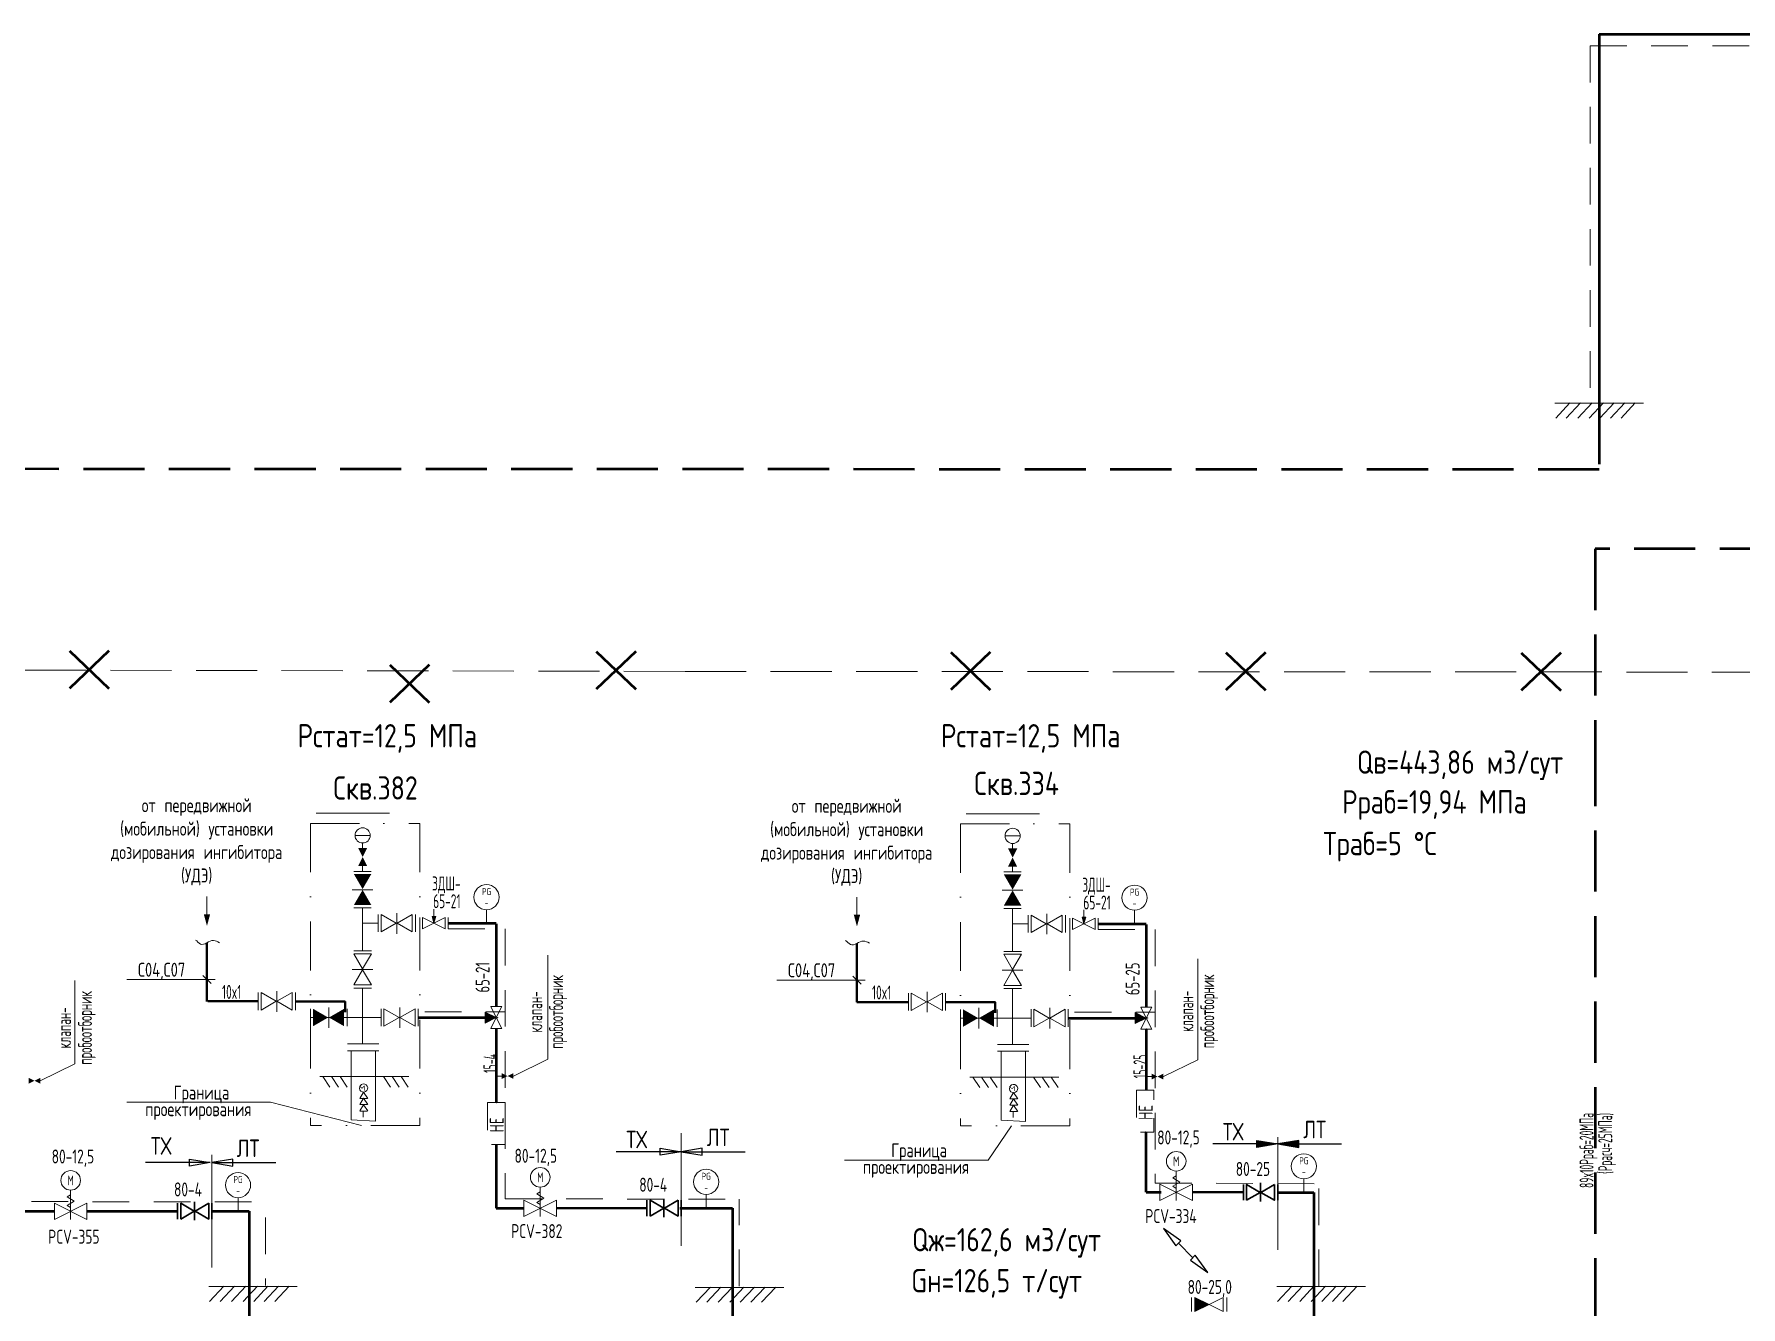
# Model space of a CAD drawing. Header units: millimetres. Extents: x -120 to 14947, y -15715 to 12770.
# Drawn here: x 875.1 to 1241.3, y -948.8 to -675.6 of the extents above; entities that cross this region are included whole.
import ezdxf
from ezdxf.enums import TextEntityAlignment as Align

# ---------------------------------------------------------------- set-up
doc = ezdxf.new("R2010")
doc.units = ezdxf.units.MM
for name, pattern in [('DGN Style 2', [13.114504, 7.868702, -5.245802]), ('DGN Style 3', [18.360306, 13.114504, -5.245802]), ('DGN Style 4', [20.996321, 10.491603, -5.245802, 0.013115, -5.245802])]:
    doc.linetypes.add(name, pattern=pattern)
for name, color, linetype, lineweight in [('Tehnolog', 7, 'Continuous', 0), ('Text', 7, 'Continuous', 18), ('TO-info', 7, 'Continuous', 13), ('TO_oil', 22, 'Continuous', 30), ('TO_water', 92, 'Continuous', 30), ('TO_КИПиА', 1, 'Continuous', 25), ('Слой 1', 1, 'Continuous', 0), ('Слой 10', 7, 'Continuous', 0), ('Существующее', 8, 'Continuous', 30), ('ТХ_С_ДРЕНАЖ_035', 24, 'Continuous', 30)]:
    doc.layers.add(name, color=color, linetype=linetype, lineweight=lineweight)
doc.layers.add('To_dim', color=7, linetype='Continuous')
doc.styles.add('GOST 2.304', font='CS_Gost2304.shx')
doc.styles.add('Style-txt', font='txt.shx')
doc.linetypes.add('GOST2.303 8', pattern='A,40,[2,GOST 2.303-68.shx,S=1,R=0,X=0,Y=0],-8', length=48)

# ---------------------------------------------------------------- blocks, each defined once
blk = doc.blocks.new('BALLO_1')
at = {"layer": 'Tehnolog', "color": 52, "linetype": 'Continuous', "lineweight": 0, "extrusion": (0, 0, -1)}
blk.add_solid([(3.32, -1.66), (-3.32, 1.66), (3.32, 1.66), (-3.32, -1.66)], dxfattribs=at)
blk.add_solid([(3.32, -1.66), (-3.32, 1.66), (3.32, 1.66), (-3.32, -1.66)], dxfattribs=at)
blk = doc.blocks.new('*U83')
at = {"layer": 'Tehnolog', "color": 7, "linetype": 'Continuous', "lineweight": 13}
for p, q in [((-0.59, 0, 0), (-1.78, -2.37, 0)), ((0.59, -2.37, 0), (-1.78, -2.37, 0)), ((0.59, -2.37, 0), (-0.59, 0, 0))]:
    blk.add_line(p, q, dxfattribs=at)
at = {"layer": 'Tehnolog', "color": 7, "linetype": 'Continuous', "lineweight": 0}
for p in [(-0.59, 2.37, 0), (-0.92, 0, 0)]:
    blk.add_point(p, dxfattribs=at)
at = {"layer": 'Tehnolog', "color": 7, "linetype": 'Continuous', "lineweight": 13, "extrusion": (0, 0, -1)}
blk.add_solid([(-1.78, 1.18, 0), (-1.78, -1.19, 0), (0.59, 0, 0)], dxfattribs=at)
at = {"layer": 'Tehnolog', "color": 7, "linetype": 'Continuous', "lineweight": 13}
for points in [[(0.59, 2.37, 0), (-1.78, 2.37, 0), (-0.59, 0, 0)], [(1.78, 1.18, 0), (1.78, -1.19, 0), (-0.59, 0, 0)]]:
    blk.add_3dface(points, dxfattribs=at)
blk = doc.blocks.new('*U82')
at = {"layer": 'Tehnolog', "linetype": 'Continuous', "lineweight": 0, "extrusion": (0, 0, -1)}
blk.add_hatch(color=256, dxfattribs=at).paths.add_polyline_path([(0, -1.12), (0.48, 0.68), (-0.48, 0.68), (-0.48, 0.68)])
at = {"layer": 'Tehnolog', "color": 7, "linetype": 'Continuous', "lineweight": 13}
for p, q in [((-3.75, -2.62, 0), (-3.75, 0.38, 0)), ((-3, -2.62, 0), (-3, 0.38, 0)), ((-3, 0.38, 0), (0, -1.12, 0)), ((3.75, 0.38, 0), (3.75, -2.62, 0)), ((0, -1.12, 0), (-3, -2.62, 0))]:
    blk.add_line(p, q, dxfattribs=at)
at = {"layer": 'Tehnolog', "color": 7, "linetype": 'Continuous', "lineweight": 0}
blk.add_line((0, -1.12, 0), (0, 2.61, 0), dxfattribs=at)
blk.add_3dface([(0, -1.12, 0), (-0.48, 0.68, 0), (0.48, 0.68, 0)], dxfattribs=at)
at = {"layer": 'Tehnolog', "color": 7, "linetype": 'Continuous', "lineweight": 13}
blk.add_3dface([(3, -2.62, 0), (3, 0.38, 0), (0, -1.12, 0)], dxfattribs=at)
blk = doc.blocks.new('BALLO_2')
at = {"layer": 'Tehnolog', "color": 7, "linetype": 'Continuous', "lineweight": 0}
blk.add_solid([(-3.32, -1.66), (3.32, 1.66), (-3.32, 1.66), (3.32, -1.66)], dxfattribs=at)
blk.add_solid([(-3.32, -1.66), (3.32, 1.66), (-3.32, 1.66), (3.32, -1.66)], dxfattribs=at)
blk = doc.blocks.new('*U102')
at = {"layer": 'Tehnolog', "color": 7, "linetype": 'Continuous', "lineweight": 0}
for p, q in [((1.63, 3.05, 0), (-1.63, 3.05, 0)), ((0, 1.42, 0), (0, 0.36, 0)), ((0, -4.69, 0), (0, -3.55, 0))]:
    blk.add_line(p, q, dxfattribs=at)
blk.add_circle((0, 3.05, 0), 1.63, dxfattribs=at)
at = {"layer": 'Tehnolog', "color": 7, "linetype": 'Continuous', "lineweight": 0, "extrusion": (0, 0, -1), "xscale": 0.58905, "yscale": 0.58905, "zscale": 0.9, "rotation": 90.00000000000001}
blk.add_blockref('BALLO_2', (0, -1.6, 0), dxfattribs=at)
blk = doc.blocks.new('E1_8')
at = {"layer": 'Tehnolog', "lineweight": 0}
blk.add_3dface([(-4.7, -2.5), (-4.7, 2.5), (-0.37, 0)], dxfattribs=at)
blk = doc.blocks.new('E1_9')
at = {"layer": 'Tehnolog', "lineweight": 0}
blk.add_3dface([(-4.7, -2.5), (-4.7, 2.5), (-0.37, 0)], dxfattribs=at)
blk = doc.blocks.new('Z1_2')
at = {"layer": 'Tehnolog', "lineweight": 0}
blk.add_blockref('E1_9', (0.1, 0), dxfattribs=at)
at = {"layer": 'Tehnolog', "lineweight": 0, "rotation": 180}
blk.add_blockref('E1_8', (-0.4, 0), dxfattribs=at)
blk = doc.blocks.new('! Задв. (без подписи)')
at = {"layer": 'Tehnolog', "lineweight": 0, "extrusion": (0, 0, -1), "flags": 128}
blk.add_lwpolyline([(-4.4, 2.9), (-4.4, -3)], dxfattribs=at)
at = {"layer": 'Tehnolog', "lineweight": 0, "extrusion": (0, 0, -1)}
blk.add_blockref('Z1_2', (-4.3, 0), dxfattribs=at)
blk = doc.blocks.new('*U104')
at = {"layer": 'Tehnolog', "color": 7, "linetype": 'Continuous', "lineweight": 0}
for p, q in [((-3.99, 1.91, 0), (-3.99, -1.84, 0)), ((4, 1.91, 0), (4, -1.84, 0))]:
    blk.add_line(p, q, dxfattribs=at)
at = {"layer": 'Tehnolog', "lineweight": 0, "xscale": 0.75, "yscale": 0.75, "zscale": 0.75}
blk.add_blockref('! Задв. (без подписи)', (-3.3, 0.04, 0), dxfattribs=at)
blk = doc.blocks.new('E1_10')
at = {"layer": 'Tehnolog', "extrusion": (0, 0, -1)}
blk.add_solid([(4.7, -2.5), (4.7, 2.5), (0.37, 0)], dxfattribs=at)
blk = doc.blocks.new('E1_11')
at = {"layer": 'Tehnolog', "extrusion": (0, 0, -1)}
blk.add_solid([(4.7, -2.5), (4.7, 2.5), (0.37, 0)], dxfattribs=at)
blk = doc.blocks.new('Z1_3')
at = {"layer": 'Tehnolog'}
blk.add_blockref('E1_11', (0.1, 0), dxfattribs=at)
at = {"layer": 'Tehnolog', "rotation": 180}
blk.add_blockref('E1_10', (-0.4, 0), dxfattribs=at)
blk = doc.blocks.new('! Задв. (без подписи)_1')
at = {"layer": 'Tehnolog', "extrusion": (0, 0, -1), "flags": 128}
blk.add_lwpolyline([(-4.4, 2.9), (-4.4, -3)], dxfattribs=at)
at = {"layer": 'Tehnolog', "extrusion": (0, 0, -1)}
blk.add_blockref('Z1_3', (-4.3, 0), dxfattribs=at)
blk = doc.blocks.new('*U109')
at = {"layer": 'Tehnolog', "color": 7, "linetype": 'Continuous', "lineweight": 0}
for p, q in [((-3.92, 1.91, 0), (-3.92, -1.84, 0)), ((3.92, 1.91, 0), (3.92, -1.84, 0))]:
    blk.add_line(p, q, dxfattribs=at)
at = {"layer": 'Tehnolog', "xscale": 0.75, "yscale": 0.75, "zscale": 0.75}
blk.add_blockref('! Задв. (без подписи)_1', (-3.3, 0.04, 0), dxfattribs=at)
blk = doc.blocks.new('ARR')
at = {"layer": 'Tehnolog', "color": 7, "linetype": 'Continuous', "lineweight": 0}
blk.add_line((10.98, 0), (4.4, 0), dxfattribs=at)
blk.add_line((10.98, 0), (4.4, 0), dxfattribs=at)
blk.add_solid([(4.4, -0.75), (0, 0), (4.4, 0.75)], dxfattribs=at)
blk.add_solid([(4.4, -0.75), (0, 0), (4.4, 0.75)], dxfattribs=at)
blk = doc.blocks.new('E1_6')
at = {"layer": 'Tehnolog', "linetype": 'Continuous', "lineweight": 30}
blk.add_3dface([(-4.7, -2.5), (-4.7, 2.5), (-0.37, 0)], dxfattribs=at)
blk = doc.blocks.new('E1_7')
at = {"layer": 'Tehnolog', "linetype": 'Continuous', "lineweight": 30}
blk.add_3dface([(-4.7, -2.5), (-4.7, 2.5), (-0.37, 0)], dxfattribs=at)
blk = doc.blocks.new('Z1_1')
at = {"layer": 'Tehnolog', "linetype": 'Continuous', "lineweight": 30}
blk.add_blockref('E1_7', (0.1, 0), dxfattribs=at)
at = {"layer": 'Tehnolog', "linetype": 'Continuous', "lineweight": 30, "rotation": 180}
blk.add_blockref('E1_6', (-0.4, 0), dxfattribs=at)
blk = doc.blocks.new('AT1_1')
at = {"layer": 'Tehnolog', "linetype": 'Continuous', "lineweight": 30, "flags": 128}
blk.add_lwpolyline([(0, 2.9), (0, -3)], dxfattribs=at)
at = {"layer": 'Tehnolog', "linetype": 'Continuous', "lineweight": 30}
blk.add_blockref('Z1_1', (0.1, 0), dxfattribs=at)
blk = doc.blocks.new('Y1_1')
at = {"layer": 'Tehnolog', "linetype": 'Continuous', "lineweight": 30}
blk.add_blockref('AT1_1', (15, 6.5), dxfattribs=at)
blk = doc.blocks.new('*U138')
at = {"layer": 'Tehnolog', "color": 7, "linetype": 'Continuous', "lineweight": 30}
for p, q in [((-2.72, 1.23, 0), (-2.72, -1.27, 0)), ((2.73, 1.23, 0), (2.73, -1.27, 0))]:
    blk.add_line(p, q, dxfattribs=at)
at = {"layer": 'Tehnolog', "linetype": 'Continuous', "lineweight": 30, "xscale": 0.5, "yscale": 0.5, "zscale": 0.5, "rotation": 179.9999999999999}
blk.add_blockref('Y1_1', (7.47, 3.23, 0), dxfattribs=at)
blk = doc.blocks.new('*U132')
at = {"color": 0, "lineweight": -2}
blk.add_circle((0, 0), 4.5, dxfattribs=at)
at = {"style": 'GOST 2.304', "width": 0.8}
for tag, p in [('ВЕРХНЯЯ_ФУНКЦИЯ', (-5, 8)), ('ВЕРХНИЙ_ИНДЕКС', (5.5, 4.5)), ('СРЕДНЯЯ_ФУНКЦИЯ', (5.5, 0)), ('НИЖНИЙ_ИНДЕКС', (5.5, -4.5))]:
    blk.add_attdef(tag, text='', height=2.5, dxfattribs=at).set_placement(p, align=Align.MIDDLE_LEFT)
for tag, p in [('НАИМЕНОВАНИЕ', (0, 2)), ('ПОЗИЦИЯ', (0, -2))]:
    blk.add_attdef(tag, text='', height=2.5, dxfattribs=at).set_placement(p, align=Align.MIDDLE_CENTER)
blk = doc.blocks.new('A$C69717E5E')
at = {"color": 0, "linetype": 'ByBlock', "lineweight": -2}
for p, q in [((3.5, 3.5), (3.5, 6.3)), ((0, 3.5), (7, 0)), ((7, 3.5), (0, 0)), ((0, 0), (0, 3.5)), ((3.5, 0), (3.5, 3.5)), ((7, 0), (7, 3.5))]:
    blk.add_line(p, q, dxfattribs=at)
blk.add_circle((3.5, 8.4), 2.1, dxfattribs=at)
at = {"layer": 'TO_КИПиА', "color": 7, "lineweight": 9, "ltscale": 10}
for p, q in [((3.5, 5.28), (2.74, 4.84)), ((2.74, 4.84), (4.26, 3.91)), ((4.26, 3.91), (2.74, 3.03)), ((2.74, 3.03), (3.5, 2.57))]:
    blk.add_line(p, q, dxfattribs=at)
at = {"color": 0, "style": 'GOST 2.304', "width": 0.8}
blk.add_text('М', height=2.1, dxfattribs=at).set_placement((3.5, 8.4), align=Align.MIDDLE_CENTER)
blk = doc.blocks.new('*U86')
at = {"layer": 'Tehnolog', "color": 7, "linetype": 'Continuous', "lineweight": 13}
for p, q in [((1.5, 3.75, 0), (-1.5, 3.75, 0)), ((1.5, -3.75, 0), (-1.5, -3.75, 0))]:
    blk.add_line(p, q, dxfattribs=at)
at = {"layer": 'Tehnolog', "color": 7, "linetype": 'Continuous', "lineweight": 13, "extrusion": (0, 0, -1), "elevation": 0, "flags": 128}
blk.add_lwpolyline([(-1.5, -3), (1.5, -3), (0, 0), (-1.5, 3), (1.5, 3), (0, 0), (-1.5, -3)], close=True, dxfattribs=at)
at = {"layer": 'Tehnolog', "color": 7, "linetype": 'Continuous', "lineweight": 30, "extrusion": (0, 0, -1)}
blk.add_solid([(1.5, 3, 0), (-1.5, 3, 0), (0, 0, 0)], dxfattribs=at)
at = {"layer": 'Tehnolog', "color": 7, "linetype": 'Continuous', "lineweight": 13}
blk.add_3dface([(1.5, -3, 0), (-1.5, -3, 0), (0, 0, 0)], dxfattribs=at)
blk = doc.blocks.new('OBOZN')
at = {"layer": 'Tehnolog', "color": 7, "linetype": 'DGN Style 2', "lineweight": 0}
for p in [(-6, 0), (6, 0)]:
    blk.add_point(p, dxfattribs=at)
blk.add_3dface([(-6, -2.5), (6, -2.5), (6, 2.5), (-6, 2.5)], dxfattribs=at)

msp = doc.modelspace()

# ---------------------------------------------------------------- hatches: boundary and pattern name
at = {"layer": 'TO-info', "lineweight": 25}
for points in [[(1137.4, -913.07), (1137.4, -913.82), (1141.9, -913.82)], [(1141.9, -913.82), (1137.4, -913.82), (1137.4, -914.58)], [(1146.41, -913.07), (1141.9, -913.82), (1146.41, -913.82)], [(1146.41, -913.82), (1141.9, -913.82), (1146.41, -914.58)]]:
    msp.add_hatch(color=256, dxfattribs=at).paths.add_polyline_path(points)

# ---------------------------------------------------------------- linework, layer by layer
at = {"layer": 'Tehnolog', "lineweight": 9}
for p, q in [((951.3, -842.84), (935.62, -842.84)), ((1090.77, -842.95), (1075.09, -842.95)), ((945.55, -872.38), (945.55, -863.17)), ((1085.02, -872.49), (1085.02, -863.28)), ((948.9, -866.46), (945.55, -866.46)), ((1088.37, -866.57), (1085.02, -866.57)), ((945.55, -892.34), (945.55, -880.37)), ((1085.02, -892.45), (1085.02, -880.48)), ((934.37, -886.69), (949.52, -886.69)), ((1073.84, -886.81), (1088.99, -886.81))]:
    msp.add_line(p, q, dxfattribs=at)
at = {"layer": 'Tehnolog', "color": 6, "linetype": 'Continuous', "lineweight": 40}
for p, q in [((912.16, -870.65), (912.16, -883.25)), ((1051.63, -870.77), (1051.63, -883.36)), ((912.31, -883.21), (923.14, -883.21)), ((1051.63, -883.36), (1062.67, -883.36))]:
    msp.add_line(p, q, dxfattribs=at)
at = {"layer": 'Tehnolog', "color": 52, "linetype": 'Continuous', "lineweight": 9}
for p, q in [((974.24, -899.26), (975.42, -899.26)), ((1113.71, -899.37), (1114.89, -899.37))]:
    msp.add_line(p, q, dxfattribs=at)
at = {"layer": 'Tehnolog', "color": 7, "linetype": 'Continuous', "lineweight": 9}
for p, q in [((945.29, -909.85), (925.79, -904.9)), ((945.7, -906.77), (945.7, -908.07)), ((1085.17, -906.88), (1085.17, -908.19)), ((1084.76, -909.97), (1079.78, -917.29))]:
    msp.add_line(p, q, dxfattribs=at)
at = {"layer": 'Tehnolog', "linetype": 'DGN Style 4', "lineweight": 9, "flags": 128}
for points in [[(934.37, -845.01), (934.37, -909.85)], [(934.37, -845.01), (957.81, -845.01)], [(957.81, -845.01), (957.81, -909.85)], [(1073.84, -845.12), (1073.84, -909.97)], [(1073.84, -845.12), (1097.28, -845.12)], [(1097.28, -845.12), (1097.28, -909.97)], [(957.81, -909.85), (934.37, -909.85)], [(1097.28, -909.97), (1073.84, -909.97)]]:
    msp.add_lwpolyline(points, dxfattribs=at)
at = {"layer": 'Tehnolog', "color": 7, "linetype": 'Continuous', "lineweight": 9, "flags": 128}
for points in [[(985.3, -873.29), (985.3, -895.65), (977.91, -899.26)], [(1124.77, -874.07), (1124.77, -895.76), (1117.38, -899.37)], [(945.78, -904.06), (944.96, -904.06), (946.61, -904.06)], [(944.98, -904.06), (945.77, -902.71), (946.64, -904.06)], [(944.98, -905.38), (945.77, -904.03), (946.64, -905.38)], [(1085.25, -904.18), (1084.43, -904.18), (1086.08, -904.18)], [(1084.45, -904.18), (1085.24, -902.82), (1086.11, -904.18)], [(1084.45, -905.5), (1085.24, -904.14), (1086.11, -905.5)], [(945.78, -905.38), (944.96, -905.38), (946.61, -905.38)], [(945.78, -906.77), (944.96, -906.77), (946.61, -906.77)], [(944.98, -906.76), (945.77, -905.41), (946.64, -906.76)], [(1085.25, -905.5), (1084.43, -905.5), (1086.08, -905.5)], [(1085.25, -906.88), (1084.43, -906.88), (1086.08, -906.88)], [(1084.45, -906.88), (1085.24, -905.52), (1086.11, -906.88)]]:
    msp.add_lwpolyline(points, dxfattribs=at)
at = {"layer": 'Tehnolog', "color": 7, "linetype": 'Continuous', "lineweight": 9, "elevation": 7.04, "flags": 128}
msp.add_lwpolyline([(883.78, -878.76), (883.78, -896.65), (876.39, -900.26)], dxfattribs=at)
at = {"layer": 'Tehnolog', "color": 6, "linetype": 'Continuous', "lineweight": 40, "flags": 128}
for points in [[(941.81, -885.54), (941.81, -883.26), (931.13, -883.25)], [(1081.28, -885.66), (1081.28, -883.37), (1070.66, -883.37)]]:
    msp.add_lwpolyline(points, dxfattribs=at)
at = {"layer": 'Tehnolog', "lineweight": 9, "flags": 128}
for points in [[(945.7, -892.34), (949.07, -892.34), (942.32, -892.34)], [(1085.17, -892.45), (1088.54, -892.45), (1081.79, -892.45)], [(942.32, -893.84), (949.07, -893.84)], [(945.7, -893.84), (948.32, -893.84), (948.32, -908.91), (943.07, -908.64), (943.07, -893.84)], [(1081.79, -893.95), (1088.54, -893.95)], [(1085.17, -893.95), (1087.79, -893.95), (1087.79, -909.03), (1082.54, -908.76), (1082.54, -893.95)], [(948.32, -899.36), (955.47, -899.36), (936.38, -899.36)], [(938.5, -901.61), (937, -899.36)], [(940.38, -901.61), (938.88, -899.36)], [(942.25, -901.61), (940.75, -899.36)], [(951.55, -901.61), (950.05, -899.36)], [(953.42, -901.61), (951.92, -899.36)], [(955.3, -901.61), (953.8, -899.36)], [(1087.79, -899.47), (1094.94, -899.47), (1075.85, -899.47)], [(1077.97, -901.72), (1076.47, -899.47)], [(1079.85, -901.72), (1078.35, -899.47)], [(1081.72, -901.72), (1080.22, -899.47)], [(1091.02, -901.72), (1089.52, -899.47)], [(1092.89, -901.72), (1091.39, -899.47)], [(1094.77, -901.72), (1093.27, -899.47)]]:
    msp.add_lwpolyline(points, dxfattribs=at)
at = {"layer": 'Tehnolog', "color": 7, "linetype": 'Continuous', "lineweight": 9, "extrusion": (0, 0, -1)}
for centre in [(945.77, -901.82), (1085.24, -901.94)]:
    msp.add_ellipse(centre, major_axis=(0.087, -0.885), ratio=0.996849, dxfattribs=at)
at = {"layer": 'Tehnolog', "color": 7, "linetype": 'Continuous', "lineweight": 9}
for points in [[(909.69, -870.05), (910.08, -870.28), (910.32, -870.69), (910.74, -870.91), (911.64, -871.37), (912.63, -870.04), (913.56, -870.17), (913.99, -870.23), (914.42, -870.3), (914.82, -870.63)], [(1049.16, -870.16), (1049.55, -870.39), (1049.79, -870.81), (1050.21, -871.02), (1051.11, -871.49), (1052.1, -870.15), (1053.03, -870.28), (1053.46, -870.34), (1053.89, -870.42), (1054.29, -870.74)]]:
    msp.add_open_spline(points, degree=3, knots=[0, 0, 0, 0, 0.242175, 0.242175, 0.242175, 0.762363, 0.762363, 0.762363, 1, 1, 1, 1], dxfattribs=at)
at = {"layer": 'TO-info', "lineweight": 25}
for p, q in [((1117.4, -931.97), (1120.05, -935.69)), ((1121.12, -934.62), (1117.4, -931.97)), ((1120.05, -935.69), (1121.12, -934.62)), ((1123.7, -938.27), (1120.59, -935.15)), ((1124.23, -937.74), (1123.17, -938.8)), ((1123.17, -938.8), (1126.89, -941.46)), ((1126.89, -941.46), (1124.23, -937.74))]:
    msp.add_line(p, q, dxfattribs=at)
for points, elevation in [([(1013.92, -915.51), (1009.41, -916.27), (1009.41, -914.76), (1013.92, -915.51), (999.98, -915.51)], -3.28), ([(1013.92, -915.51), (1018.42, -916.27), (1018.42, -914.76), (1013.92, -915.51), (1027.62, -915.51)], -3.28), ([(1141.9, -913.82), (1137.4, -914.58), (1137.4, -913.07), (1141.9, -913.82), (1127.96, -913.82)], -5.42), ([(1141.9, -913.82), (1146.41, -914.58), (1146.41, -913.07), (1141.9, -913.82), (1155.6, -913.82)], -5.42), ([(912.88, -917.85), (908.38, -918.61), (908.38, -917.1), (912.88, -917.85), (898.94, -917.85)], -3.7), ([(913.21, -917.85), (917.71, -918.6), (917.71, -917.1), (913.21, -917.85), (926.91, -917.85)], 1.9)]:
    msp.add_lwpolyline(points, dxfattribs=dict(at, elevation=elevation))
at = {"layer": 'To_dim', "color": 0, "lineweight": 13}
for p, q in [((1201.39, -754.8, 1.44), (1220.4, -754.8, 1.44)), ((1204.62, -754.73, 1.44), (1201.56, -757.98, 0.04)), ((1206.89, -754.73, 1.44), (1203.83, -757.98, 0.04)), ((1209.36, -754.73, 1.44), (1206.3, -757.98, 0.04)), ((1211.82, -754.73, 1.44), (1208.76, -757.98, 0.04)), ((1214.1, -754.73, 1.44), (1211.04, -757.98, 0.04)), ((1216.37, -754.73, 1.44), (1213.31, -757.98, 0.04)), ((1218.64, -754.73, 1.44), (1215.58, -757.98, 0.04)), ((912.53, -944.47, 1.9), (931.54, -944.47, 1.9)), ((915.76, -944.4, 1.9), (912.7, -947.65, 0.5)), ((918.03, -944.4, 1.9), (914.97, -947.65, 0.5)), ((920.5, -944.4, 1.9), (917.44, -947.65, 0.5)), ((922.97, -944.4, 1.9), (919.91, -947.65, 0.5)), ((925.24, -944.4, 1.9), (922.18, -947.65, 0.5)), ((927.51, -944.4, 1.9), (924.45, -947.65, 0.5)), ((929.78, -944.4, 1.9), (926.72, -947.65, 0.5)), ((1016.94, -944.63, -2.71), (1035.96, -944.63, -2.71)), ((1020.17, -944.56, -2.71), (1017.11, -947.81, -4.11)), ((1022.45, -944.56, -2.71), (1019.39, -947.81, -4.11)), ((1024.91, -944.56, -2.71), (1021.85, -947.81, -4.11)), ((1027.38, -944.56, -2.71), (1024.32, -947.81, -4.11)), ((1029.65, -944.56, -2.71), (1026.59, -947.81, -4.11)), ((1031.92, -944.56, -2.71), (1028.86, -947.81, -4.11)), ((1034.19, -944.56, -2.71), (1031.13, -947.81, -4.11)), ((1141.71, -944.47, -5.42), (1160.72, -944.47, -5.42)), ((1144.94, -944.4, -5.42), (1141.88, -947.65, -6.82)), ((1147.21, -944.4, -5.42), (1144.15, -947.65, -6.82)), ((1149.68, -944.4, -5.42), (1146.62, -947.65, -6.82)), ((1152.15, -944.4, -5.42), (1149.09, -947.65, -6.82)), ((1154.42, -944.4, -5.42), (1151.36, -947.65, -6.82)), ((1156.69, -944.4, -5.42), (1153.63, -947.65, -6.82)), ((1158.96, -944.4, -5.42), (1155.9, -947.65, -6.82))]:
    msp.add_line(p, q, dxfattribs=at)
at = {"layer": 'To_dim', "color": 30, "lineweight": 50}
for p, q in [((882.65, -807.96, 6.88), (891.13, -816.03, 6.88)), ((891.13, -807.96, 6.88), (882.65, -816.03, 6.88)), ((995.68, -808.14, 6.82), (1004.15, -816.21, 6.82)), ((1004.15, -808.14, 6.82), (995.68, -816.21, 6.82)), ((1071.76, -808.26, 6.79), (1080.23, -816.33, 6.79)), ((1080.23, -808.26, 6.79), (1071.76, -816.33, 6.79)), ((1130.81, -808.33, 5.42), (1139.28, -816.4, 5.42)), ((1139.28, -808.33, 5.42), (1130.81, -816.4, 5.42)), ((1194.16, -808.4, 3.56), (1202.63, -816.46, 3.56)), ((1202.63, -808.4, 3.56), (1194.16, -816.46, 3.56)), ((951.36, -810.98, 6.9), (959.84, -819.05, 6.9)), ((959.84, -810.98, 6.9), (951.36, -819.05, 6.9))]:
    msp.add_line(p, q, dxfattribs=at)
at = {"layer": 'TO_oil', "lineweight": 50}
for p, q in [((963.89, -866.46), (974.24, -866.46)), ((974.24, -866.6), (974.24, -884.33)), ((1103.36, -866.57), (1113.71, -866.57)), ((1113.71, -866.71), (1113.71, -884.44)), ((957.51, -886.7), (971.87, -886.7)), ((974.24, -889.21), (974.24, -904.95, -2.44)), ((1096.98, -886.81), (1111.34, -886.81)), ((1113.71, -889.32), (1113.71, -902.28, -2.01)), ((1113.71, -924.21, -5.42), (1113.71, -911.28, -2.01)), ((974.24, -913.95, -2.44), (974.24, -927.65, -5.96)), ((1113.71, -924.21, -5.42), (1116.92, -924.21, -2.44)), ((1123.63, -924.21, 0.54), (1134.55, -924.13, -5.42)), ((1141.9, -924.25, -5.42), (1149.68, -924.25, -5.42)), ((1149.68, -924.25, -5.42), (1149.68, -944.47, -5.42)), ((872.71, -928.3, 7.04), (879.41, -928.3, 6.61)), ((886.41, -928.3, 6.61), (905.85, -928.27, 1.9)), ((913.21, -928.27, 1.9), (921.22, -928.27, 1.9)), ((921.22, -928.27, 1.9), (921.22, -944.47, 1.9)), ((974.24, -927.65, -5.96), (980.17, -927.65, -4.16)), ((987.17, -927.65, -4.16), (1006.56, -927.57, -3.28)), ((1013.65, -927.59, -3.28), (1024.91, -927.59, -3.28)), ((1024.91, -927.59, -3.28), (1024.91, -944.63, -2.71))]:
    msp.add_line(p, q, dxfattribs=at)
at = {"layer": 'TO_water', "lineweight": 50, "ltscale": 100}
for p, q in [((1210.89, -675.56, -0.26), (1318.81, -675.56, 1.52)), ((1210.89, -675.57, -0.26), (1210.89, -754.8, 1.44))]:
    msp.add_line(p, q, dxfattribs=at)
at = {"layer": 'TO_КИПиА', "lineweight": 9}
for points in [[(972.16, -866.46), (972.16, -863.55)], [(1111.2, -866.57), (1111.2, -863.66)]]:
    msp.add_lwpolyline(points, dxfattribs=at)
for points, elevation in [([(1147.53, -924.25), (1147.53, -921.34)], -5.42), ([(918.84, -928.27), (918.84, -925.37)], 1.9), ([(1019.28, -927.59), (1019.28, -924.68)], -3.28)]:
    msp.add_lwpolyline(points, dxfattribs=dict(at, elevation=elevation))
at = {"layer": 'Слой 1', "color": 7, "linetype": 'DGN Style 2', "lineweight": 9}
for p, q in [((1208.96, -678.06, 0.73), (1314.54, -678.06, -1.2)), ((1208.96, -678.06, 0.73), (1208.96, -754.8, 1.44)), ((963.89, -867.67), (975.97, -867.67)), ((976.11, -867.67), (976.11, -925.6, -7.2)), ((1103.36, -867.78), (1115.44, -867.78)), ((1115.58, -867.78), (1115.58, -922.23, -9.34)), ((958.87, -885.44), (976.11, -885.44)), ((1098.34, -885.55), (1115.58, -885.55)), ((1115.61, -922.23, -9.34), (1150.75, -922.38, -0.04)), ((1150.75, -944.4, -0.4), (1150.75, -922.38, -0.04)), ((874.5, -926.22, 6.63), (925.65, -926.25, -0.55)), ((976.11, -925.6, -7.2), (1026.32, -925.72, -0.09)), ((1026.32, -944.4, -0.4), (1026.32, -925.72, -0.09)), ((924.75, -929.63, -6.79), (924.75, -944.2, -6.79))]:
    msp.add_line(p, q, dxfattribs=at)
at = {"layer": 'Слой 1', "color": 7, "lineweight": 9}
for p, q in [((913.94, -878.53), (894.93, -878.53)), ((911.26, -877.67), (913.04, -879.39)), ((1053.41, -878.65), (1034.4, -878.65)), ((1050.73, -877.78), (1052.51, -879.51))]:
    msp.add_line(p, q, dxfattribs=at)
at = {"layer": 'Слой 10', "color": 7, "linetype": 'Continuous', "lineweight": 9}
for p, q in [((925.79, -904.9), (894.96, -904.9)), ((1079.78, -917.29), (1048.95, -917.29))]:
    msp.add_line(p, q, dxfattribs=at)
at = {"layer": 'Существующее', "color": 1, "linetype": 'GOST2.303 8', "lineweight": 0, "ltscale": 0.1}
for p, q in [((1013.92, -911.5, -3.28), (1013.92, -935.72, -3.28)), ((1141.95, -912.37), (1141.95, -936.59)), ((913.21, -916.16, 1.9), (913.21, -940.38, 1.9))]:
    msp.add_line(p, q, dxfattribs=at)
at = {"layer": 'ТХ_С_ДРЕНАЖ_035', "color": 92, "linetype": 'DGN Style 3', "lineweight": 50}
for p, q in [((1210.89, -754.8, 1.44), (1210.89, -769.01, 1.44)), ((1210.89, -769.06, 1.44), (799.04, -768.9, 4.82)), ((1249.86, -786.06, 1.52), (1210.04, -786.1, 0.95)), ((1210.04, -786.1, 0.95), (1210.04, -828.19, 2.1)), ((1210.04, -828.19, 2.1), (1210.04, -953.35, -3.2))]:
    msp.add_line(p, q, dxfattribs=at)
at = {"layer": 'ТХ_С_ДРЕНАЖ_035', "color": 253, "linetype": 'DGN Style 3', "lineweight": 9}
for p, q in [((762.94, -811.87, 8.26), (1014.75, -812.38, 6.78)), ((1014.75, -812.38, 6.78), (1308.31, -812.57, 1.15))]:
    msp.add_line(p, q, dxfattribs=at)
at = {"layer": 'ТХ_С_ДРЕНАЖ_035', "linetype": 'DGN Style 3', "lineweight": 50}
for p, q in [((921.22, -944.47, 1.9), (921.22, -1037.76, 1.9)), ((1024.91, -944.63, -2.71), (1024.91, -1025.31)), ((1149.68, -944.4, -5.42), (1149.68, -1004.45, -5.42))]:
    msp.add_line(p, q, dxfattribs=at)

# ---------------------------------------------------------------- block references
at = {"layer": 'Tehnolog', "color": 7, "linetype": 'Continuous', "lineweight": 9, "extrusion": (0, 0, -1)}
for name, p in [('*U102', (-945.56, -850.64, 0)), ('*U102', (-1085.03, -850.75, 0)), ('*U104', (-952.9, -866.49, 0)), ('*U104', (-1092.37, -866.61, 0)), ('*U104', (-927.13, -883.25, 0)), ('*U104', (-1066.66, -883.36, 0)), ('*U104', (-953.51, -886.73, 0)), ('*U104', (-1092.98, -886.84, 0))]:
    msp.add_blockref(name, p, dxfattribs=at)
at = {"layer": 'Tehnolog', "lineweight": 9, "extrusion": (0, 0, -1), "rotation": 90}
for p in [(-945.51, -859.25, 0), (-1084.98, -859.36, 0)]:
    msp.add_blockref('*U109', p, dxfattribs=at)
at = {"layer": 'Tehnolog', "color": 7, "linetype": 'Continuous', "lineweight": 9, "extrusion": (0, 0, -1)}
for name, p, xscale, yscale, zscale, rotation in [('ARR', (-912.16, -867.04, 6.8), 0.5737499999999998, 0.9022722964488007, 0.675, 90.00000000000001), ('ARR', (-1051.63, -867.16, 6.8), 0.5737499999999998, 0.9022722964488007, 0.675, 90.00000000000001), ('*U86', (-1127.19, -948.31, -0.01), 1.0125, 1.0125, 1.0125, 270)]:
    msp.add_blockref(name, p, dxfattribs=dict(at, xscale=xscale, yscale=yscale, zscale=zscale, rotation=rotation))
at = {"layer": 'Tehnolog', "color": 7, "linetype": 'Continuous', "lineweight": 9, "xscale": 0.81, "yscale": 0.81, "zscale": 0.81}
for p in [(960.85, -865.55, 0), (1100.32, -865.67, 0)]:
    msp.add_blockref('*U82', p, dxfattribs=at)
at = {"layer": 'Tehnolog', "color": 7, "linetype": 'Continuous', "lineweight": 9, "extrusion": (0, 0, -1), "rotation": 90}
for p in [(-945.52, -876.37, 0), (-1084.99, -876.49, 0)]:
    msp.add_blockref('*U104', p, dxfattribs=at)
at = {"layer": 'Tehnolog', "lineweight": 9, "extrusion": (0, 0, -1)}
for p in [(-938.29, -886.73, 0), (-1077.76, -886.85, 0)]:
    msp.add_blockref('*U109', p, dxfattribs=at)
at = {"layer": 'Tehnolog', "color": 7, "linetype": 'Continuous', "lineweight": 9, "rotation": 180}
for p in [(973.64, -886.7, 0), (1113.11, -886.81, 0)]:
    msp.add_blockref('*U83', p, dxfattribs=at)
at = {"layer": 'Tehnolog', "color": 52, "linetype": 'Continuous', "lineweight": 9, "xscale": 0.375, "yscale": 0.375, "zscale": 0.75}
for p in [(875.14, -900.26, 7.04), (976.67, -899.26), (1116.14, -899.37)]:
    msp.add_blockref('BALLO_1', p, dxfattribs=at)
at = {"layer": 'Tehnolog', "color": 7, "linetype": 'DGN Style 2', "lineweight": 9, "xscale": 0.75, "yscale": 0.75, "zscale": 0.75, "rotation": 270}
for p in [(1113.47, -906.78, -2.01), (974.24, -909.46, -2.44)]:
    msp.add_blockref('OBOZN', p, dxfattribs=at)
at = {"layer": 'Tehnolog', "linetype": 'Continuous', "lineweight": 9, "xscale": 1.35, "yscale": 1.35, "zscale": 1.35}
for p in [(1138.22, -924.21, -5.41), (909.53, -928.24, 1.9), (1010.24, -927.59, -3.27)]:
    msp.add_blockref('*U138', p, dxfattribs=at)
at = {"layer": 'To_dim', "lineweight": 13}
for p in [(1116.63, -925.96, 0.54), (980.17, -929.4, -4.16), (879.41, -930.05, 6.61)]:
    msp.add_blockref('A$C69717E5E', p, dxfattribs=at)
at = {"layer": 'TO_КИПиА', "lineweight": 9}
ref = msp.add_blockref('*U132', (972.15, -860.85), dxfattribs=dict(at, xscale=-0.6, yscale=0.6, zscale=0.6))
ref.add_attrib('НАИМЕНОВАНИЕ', 'PG', dxfattribs={"layer": '0', "height": 1.5, "style": 'GOST 2.304', "width": 0.8}).set_placement((972.15, -859.65), align=Align.MIDDLE_CENTER)
ref.add_attrib('ПОЗИЦИЯ', '-', dxfattribs={"layer": '0', "height": 1.5, "style": 'GOST 2.304', "width": 0.8}).set_placement((972.15, -862.05), align=Align.MIDDLE_CENTER)
ref = msp.add_blockref('*U132', (1111.19, -860.96), dxfattribs=dict(at, xscale=-0.6, yscale=0.6, zscale=0.6))
ref.add_attrib('НАИМЕНОВАНИЕ', 'PG', dxfattribs={"layer": '0', "height": 1.5, "style": 'GOST 2.304', "width": 0.8}).set_placement((1111.19, -859.76), align=Align.MIDDLE_CENTER)
ref.add_attrib('ПОЗИЦИЯ', '-', dxfattribs={"layer": '0', "height": 1.5, "style": 'GOST 2.304', "width": 0.8}).set_placement((1111.19, -862.16), align=Align.MIDDLE_CENTER)
ref = msp.add_blockref('*U132', (1147.52, -918.64, -5.42), dxfattribs=dict(at, xscale=-0.6, yscale=0.6, zscale=0.6))
ref.add_attrib('НАИМЕНОВАНИЕ', 'PG', dxfattribs={"layer": '0', "height": 1.5, "style": 'GOST 2.304', "width": 0.8}).set_placement((1147.52, -917.44, -5.42), align=Align.MIDDLE_CENTER)
ref.add_attrib('ПОЗИЦИЯ', '-', dxfattribs={"layer": '0', "height": 1.5, "style": 'GOST 2.304', "width": 0.8}).set_placement((1147.52, -919.84, -5.42), align=Align.MIDDLE_CENTER)
ref = msp.add_blockref('*U132', (918.83, -922.67, 1.9), dxfattribs=dict(at, xscale=-0.6, yscale=0.6, zscale=0.6))
ref.add_attrib('НАИМЕНОВАНИЕ', 'PG', dxfattribs={"layer": '0', "height": 1.5, "style": 'GOST 2.304', "width": 0.8}).set_placement((918.83, -921.47, 1.9), align=Align.MIDDLE_CENTER)
ref.add_attrib('ПОЗИЦИЯ', '-', dxfattribs={"layer": '0', "height": 1.5, "style": 'GOST 2.304', "width": 0.8}).set_placement((918.83, -923.87, 1.9), align=Align.MIDDLE_CENTER)
ref = msp.add_blockref('*U132', (1019.27, -921.98, -3.28), dxfattribs=dict(at, xscale=-0.6, yscale=0.6, zscale=0.6))
ref.add_attrib('НАИМЕНОВАНИЕ', 'PG', dxfattribs={"layer": '0', "height": 1.5, "style": 'GOST 2.304', "width": 0.8}).set_placement((1019.27, -920.78, -3.28), align=Align.MIDDLE_CENTER)
ref.add_attrib('ПОЗИЦИЯ', '-', dxfattribs={"layer": '0', "height": 1.5, "style": 'GOST 2.304', "width": 0.8}).set_placement((1019.27, -923.18, -3.28), align=Align.MIDDLE_CENTER)

# ---------------------------------------------------------------- texts
at = {"layer": 'Tehnolog', "color": 7, "linetype": 'Continuous', "lineweight": 9, "style": 'Style-txt', "width": 0.72}
for p in [(902.42, -876.43), (1041.89, -876.55)]:
    msp.add_text('С04,С07', height=3, dxfattribs=at).set_placement(p, align=Align.MIDDLE_CENTER)
at = {"layer": 'Tehnolog', "color": 7, "linetype": 'Continuous', "lineweight": 9, "style": 'Style-txt', "width": 0.633333}
for s, p in [('65-21', (972.79, -874.78)), ('65-25', (1112.26, -874.89))]:
    msp.add_text(s, height=3, rotation=90, dxfattribs=at).set_placement(p, align=Align.RIGHT)
at = {"layer": 'Tehnolog', "color": 7, "linetype": 'Continuous', "lineweight": 9, "style": 'Style-txt', "width": 1.391694}
for p in [(946.2, -901.3), (1085.67, -901.42)]:
    msp.add_text('М', height=1.08, dxfattribs=at).set_placement(p, align=Align.TOP_RIGHT)
at = {"layer": 'Tehnolog', "color": 7, "linetype": 'Continuous', "lineweight": 9, "style": 'Style-txt', "width": 0.633333}
for p in [(1113.59, -907.07, -2.01), (974.35, -909.74, -2.44)]:
    msp.add_text('НЕ', height=3, rotation=90, dxfattribs=at).set_placement(p, align=Align.MIDDLE_CENTER)
at = {"layer": 'Tehnolog', "color": 7, "linetype": 'Continuous', "lineweight": 9, "style": 'Style-txt', "width": 0.666667}
for s, p in [('80-12,5', (1116.06, -912.44, 2.24)), ('80-12,5', (878.84, -916.53, 8.31)), ('80', (878.84, -916.53, 8.31)), ('80-12,5', (978.16, -916.37)), ('80-25', (1132.91, -919.21, -5.42)), ('80-4', (905.09, -923.6, -3.92)), ('80-4', (1004.92, -922.59, -3.28)), ('PCV-334', (1113.5, -929.33)), ('PCV-355', (878.09, -933.75, 8.31)), ('PCV-382', (977.44, -932.55)), ('80-25,0', (1122.58, -944.53))]:
    msp.add_text(s, height=3, dxfattribs=at).set_placement(p, align=Align.MIDDLE_LEFT)
at = {"layer": 'Tehnolog', "color": 7, "linetype": 'Continuous', "lineweight": 9, "attachment_point": 9, "style": 'GOST 2.304'}
for s, insert, char_height, line_spacing_factor in [('Рстат=12,5 МПа', (970.13, -829.86), 5, 0.72), ('Рстат=12,5 МПа', (1108.19, -829.86), 5, 0.72), ('Qв=443,86 м3/сут', (1203.17, -835.72), 5, 0.72), ('Скв.382', (957.38, -839.9, -6.58), 5, 0.72), ('Скв.334', (1094.97, -838.93, -6.58), 5, 0.72), ('Рраб=19,94 МПа', (1195.36, -844.25), 5, 0.72), ('Траб=5 %%DС', (1176.08, -853.2), 5, 0.72), ('\\H1x;\\W0.732381;ЗДШ-\\P65-21', (966.57, -863.22), 3.0039, 0.759792), ('{\\W0.73238;ЗДШ-\\P65-21}', (1106.08, -863.5), 3.0039, 0.759792), ('Qж=162,6 м3/сут', (1104.01, -938.25), 5, 0.72), ('Gн=126,5 т/сут', (1099.92, -947.04), 5, 0.72)]:
    msp.add_mtext(s, dxfattribs=dict(at, insert=insert, char_height=char_height, line_spacing_factor=line_spacing_factor))
at = {"layer": 'Tehnolog', "color": 7, "linetype": 'Continuous', "lineweight": 9, "char_height": 3, "attachment_point": 5, "rotation": 90, "line_spacing_factor": 0.9, "style": 'GOST 2.304'}
for insert in [(985.25, -885.49, -2.72), (1124.96, -885.36, -2.72), (884.14, -888.92, 4.32)]:
    msp.add_mtext('\\H1x;\\W0.72;клапан-\\Pпробоотборник', dxfattribs=dict(at, insert=insert))
at = {"layer": 'Tehnolog', "color": 7, "linetype": 'Continuous', "lineweight": 9, "char_height": 3, "width": 64.6075, "attachment_point": 7, "line_spacing_factor": 0.6, "style": 'GOST 2.304'}
for insert in [(915.4, -882.7, 0.31), (1054.87, -882.81, 0.31)]:
    msp.add_mtext('\\H1x;\\W0.72;10x1 ', dxfattribs=dict(at, insert=insert))
at = {"layer": 'Tehnolog', "color": 7, "linetype": 'Continuous', "lineweight": 9, "extrusion": (0.001225, -0.001005, 0.999999), "char_height": 3, "attachment_point": 9, "text_direction": (1e-06, 0.999999, 0.001005), "line_spacing_factor": 0.6, "style": 'GOST 2.304'}
for s, insert in [('{\\W0.63333;15-4}', (974.49, -894.53, 0)), ('{\\W0.63333;15-25}', (1113.96, -894.65, 0))]:
    msp.add_mtext(s, dxfattribs=dict(at, insert=insert))
at = {"layer": 'Tehnolog', "color": 7, "linetype": 'Continuous', "lineweight": 9, "insert": (1214.49, -907.16), "char_height": 3, "width": 70.5885, "attachment_point": 9, "rotation": 90, "line_spacing_factor": 0.798633, "style": 'GOST 2.304'}
msp.add_mtext('{\\W0.61401;89x10Pраб=20МПа \\P(Ррасч=25МПа)}', dxfattribs=at)
at = {"layer": 'Text', "lineweight": 25, "char_height": 3.75, "attachment_point": 1, "style": 'GOST 2.304'}
for s, insert, width in [('ТХ', (1002.12, -911.01, -3.28), 7.359), ('ЛТ', (1019.4, -910.55, -3.28), 7.734), ('ТХ', (1130.1, -909.32, -5.42), 7.359), ('ЛТ', (1147.39, -908.86, -5.42), 7.734), ('ТХ', (900.08, -912.38, -3.7), 7.359), ('ЛТ', (918.53, -912.89, -3.7), 7.734)]:
    msp.add_mtext(s, dxfattribs=dict(at, insert=insert, width=width))
at = {"layer": 'Слой 10', "color": 7, "linetype": 'Continuous', "lineweight": 9, "char_height": 3, "attachment_point": 5, "line_spacing_factor": 1.005, "style": 'Style-txt'}
for s, insert in [('\\H1x;\\W0.72;от передвижной\\P(мобильной) установки\\Pдозирования ингибитора\\P(УДЭ)', (909.95, -848.97)), ('\\H1x;\\W0.72;от передвижной\\P(мобильной) установки\\Pдозирования ингибитора\\P(УДЭ)', (1049.42, -849.09)), ('\\H1x;\\W0.72;Граница', (910.99, -903.2)), ('\\H1x;\\W0.72;проектирования', (910.31, -906.78)), ('\\H1x;\\W0.72;Граница', (1064.97, -915.59)), ('\\H1x;\\W0.72;проектирования', (1064.29, -919.17))]:
    msp.add_mtext(s, dxfattribs=dict(at, insert=insert))

doc.saveas('drawing.dxf')
